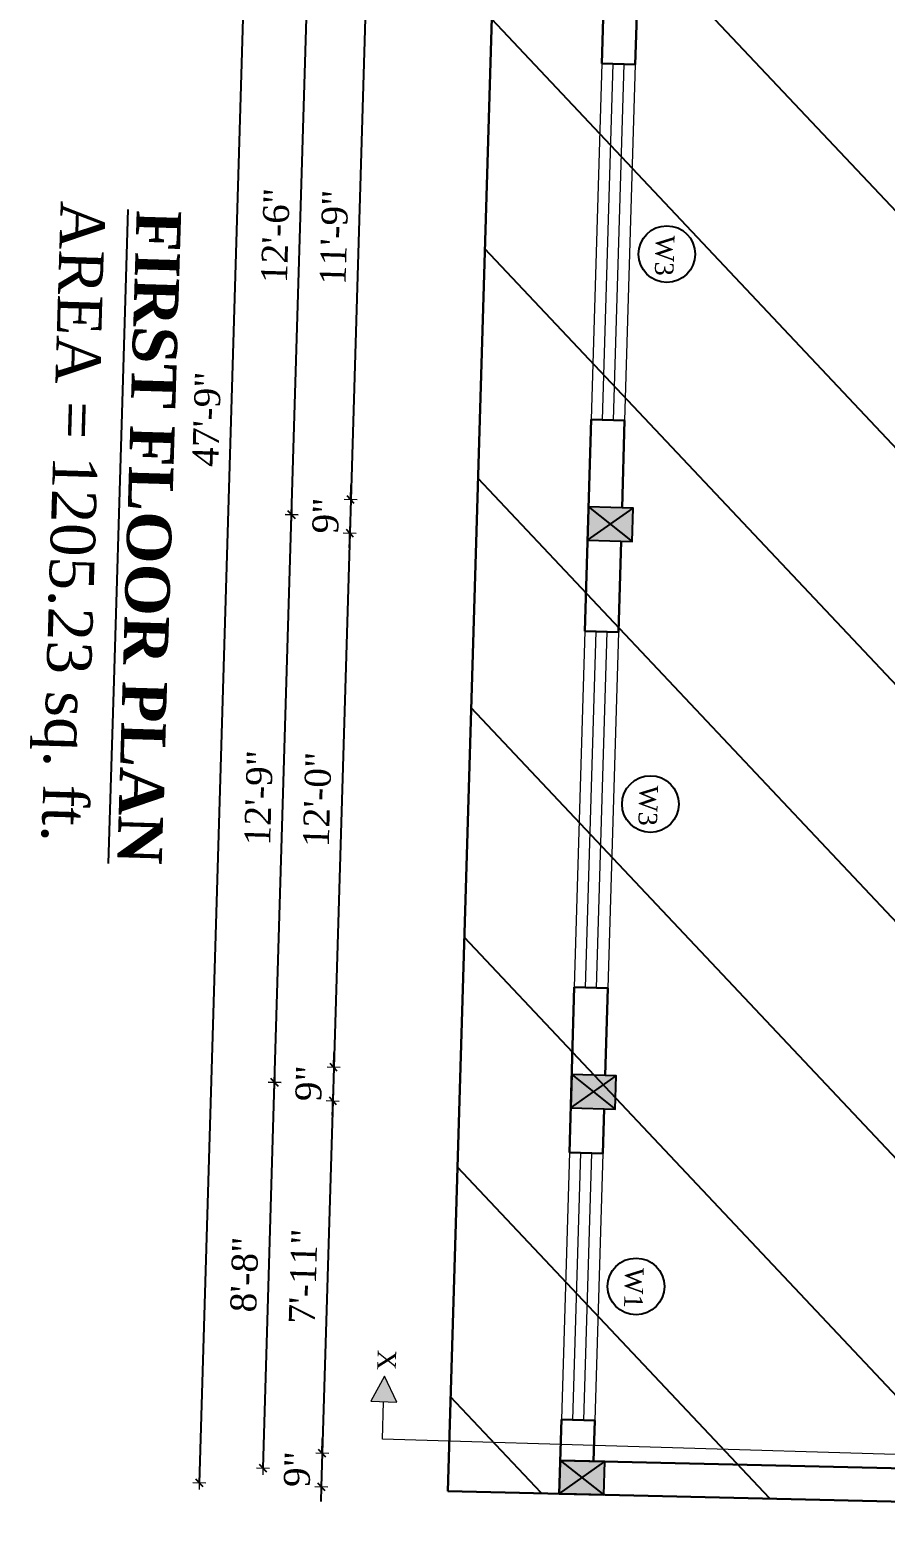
# Model space of a CAD drawing. Header units: inches. Extents: x 4069 to 291496, y -47643 to 12535.
# Drawn here: x 135626.5 to 135856.9, y -17667 to -17264.2 of the extents above; entities that cross this region are included whole.
import ezdxf

# ---------------------------------------------------------------- set-up
doc = ezdxf.new("R2010")
doc.units = ezdxf.units.IN
doc.header["$LTSCALE"] = 5
doc.header["$MEASUREMENT"] = 0
for name, color, linetype, lineweight in [('A-WALL', 7, 'Continuous', 9), ('Dimension', 7, 'Continuous', 18), ('Dw', 2, 'Continuous', 18)]:
    doc.layers.add(name, color=color, linetype=linetype, lineweight=lineweight)
doc.layers.add('dim line', color=7, linetype='Continuous', lineweight=15, true_color=0xfab2b2)
doc.layers.add('TEXT', color=6, linetype='Continuous')
doc.layers.add('WALL', color=7, linetype='Continuous')
doc.styles.add('ordinary', font='times.ttf')
doc.dimstyles.new('Copy of 96', dxfattribs={"dimtxt": 7, "dimasz": 4, "dimexe": 0.5, "dimexo": 0.5, "dimgap": 3, "dimtad": 1, "dimdec": 1, "dimzin": 11, "dimdsep": 46, "dimlunit": 4, "dimtxsty": 'ordinary', "dimblk": 'OBLIQUE', "dimcen": 0.09, "dimse1": 1, "dimse2": 1, "dimclrt": 6, "dimazin": 0, "dimtfac": 1, "dimtdec": 1, "dimtix": 1, "dimtmove": 2, "dimatfit": 3, "dimldrblk": 'leader', "dimfxl": 0.5, "dimfxlon": 1, "dimtolj": 1, "dimtzin": 0, "dimarcsym": 0})

# ---------------------------------------------------------------- blocks, each defined once
blk = doc.blocks.new('C1a')
at = {"color": 1, "ltscale": 5}
for p, q in [((18657.75, 4625.76), (18648.75, 4625.76)), ((18648.75, 4625.76), (18648.82, 4613.76)), ((18657.82, 4613.76), (18657.75, 4625.76)), ((18648.82, 4613.76), (18657.82, 4613.76))]:
    blk.add_line(p, q, dxfattribs=at)
blk = doc.blocks.new('x-x')
at = {"ltscale": 5}
for points in [[(11364.03, -701.52), (11364.03, -694.51), (11357.15, -698.09)], [(11364.03, -1135.52), (11364.03, -1128.51), (11357.15, -1132.09)]]:
    blk.add_hatch(color=256, dxfattribs=at).paths.add_polyline_path(points)
for p, q in [((11364.03, -694.51), (11357.15, -698.09)), ((11364.03, -701.52), (11364.03, -694.51)), ((11357.15, -698.09), (11364.03, -701.52)), ((11374.13, -698.09), (11364.03, -698.09)), ((11374.13, -698.09), (11374.13, -1132.09)), ((11364.03, -1128.51), (11357.15, -1132.09)), ((11364.03, -1135.52), (11364.03, -1128.51)), ((11357.15, -1132.09), (11364.03, -1135.52)), ((11374.13, -1132.09), (11364.03, -1132.09))]:
    blk.add_line(p, q, dxfattribs=at)
at = {"layer": 'A-WALL', "color": 1, "ltscale": 5}
blk.add_line((11374.13, -1120.09), (11374.13, -1132.09), dxfattribs=at)
at = {"layer": 'TEXT', "style": 'ordinary'}
for p in [(11350.08, -700.97), (11350.08, -1134.1)]:
    blk.add_text('X', height=5, dxfattribs=at).set_placement(p)
blk = doc.blocks.new('oblique')
at = {"color": 0, "lineweight": -2}
blk.add_line((0.25, 0.25), (-0.25, -0.25), dxfattribs=at)
at = {"layer": 'dim line', "lineweight": 9}
for p, q in [((-0.4375, 0), (0.4375, 0)), ((0, 0.4375), (0, -0.4375))]:
    blk.add_line(p, q, dxfattribs=at)
blk = doc.blocks.new('*D3702')
at = {"layer": 'A-WALL', "color": 0, "lineweight": -2, "ltscale": 50, "transparency": 16777216}
blk.add_line((135689.31, -17651.63), (135692.41, -17547.68), dxfattribs=at)
at = {"layer": 'Defpoints', "color": 0, "ltscale": 50, "transparency": 16777216}
for p in [(135692.41, -17547.68), (135772.31, -17550.06), (135769.2, -17654.02)]:
    blk.add_point(p, dxfattribs=at)
at = {"layer": 'A-WALL', "color": 0, "lineweight": -2, "ltscale": 50, "transparency": 16777216, "xscale": 4, "yscale": 4, "zscale": 4}
for p, rotation in [((135692.41, -17547.68), 88.28998542812828), ((135689.31, -17651.63), 268.2899854281283)]:
    blk.add_blockref('oblique', p, dxfattribs=dict(at, rotation=rotation))
at = {"layer": 'A-WALL', "color": 6, "ltscale": 50, "transparency": 16777216, "insert": (135684.3, -17599.46), "char_height": 7, "attachment_point": 5, "rotation": 88.29, "style": 'ordinary'}
blk.add_mtext('\\A1;8\'-8"', dxfattribs=at)
blk = doc.blocks.new('_OBLIQUE')
at = {"color": 0, "linetype": 'ByBlock'}
blk.add_line((-0.5, -0.5), (0.5, 0.5), dxfattribs=at)
blk = doc.blocks.new('leader')
at = {"layer": 'Dimension'}
for p, q in [((0, -4.33), (0, 4.33)), ((-4.42, 0), (4.42, 0))]:
    blk.add_line(p, q, dxfattribs=at)
blk = doc.blocks.new('*D3703')
at = {"layer": 'A-WALL', "color": 0, "lineweight": -2, "ltscale": 50, "transparency": 16777216}
blk.add_line((135692.41, -17547.68), (135696.98, -17394.75), dxfattribs=at)
at = {"layer": 'Defpoints', "color": 0, "ltscale": 50, "transparency": 16777216}
for p in [(135696.98, -17394.75), (135776.87, -17397.13), (135772.31, -17550.06)]:
    blk.add_point(p, dxfattribs=at)
at = {"layer": 'A-WALL', "color": 0, "lineweight": -2, "ltscale": 50, "transparency": 16777216, "xscale": 4, "yscale": 4, "zscale": 4}
for p, rotation in [((135696.98, -17394.75), 88.2899854288913), ((135692.41, -17547.68), 268.2899854288913)]:
    blk.add_blockref('oblique', p, dxfattribs=dict(at, rotation=rotation))
at = {"layer": 'A-WALL', "color": 6, "ltscale": 50, "transparency": 16777216, "insert": (135688.13, -17471.02), "char_height": 7, "attachment_point": 5, "rotation": 88.29, "style": 'ordinary'}
blk.add_mtext('\\A1;12\'-9"', dxfattribs=at)
blk = doc.blocks.new('*D3704')
at = {"layer": 'A-WALL', "color": 0, "lineweight": -2, "ltscale": 50, "transparency": 16777216}
blk.add_line((135696.98, -17394.75), (135701.46, -17244.81), dxfattribs=at)
at = {"layer": 'Defpoints', "color": 0, "ltscale": 50, "transparency": 16777216}
for p in [(135701.46, -17244.81), (135781.35, -17247.2), (135776.87, -17397.13)]:
    blk.add_point(p, dxfattribs=at)
at = {"layer": 'A-WALL', "color": 0, "lineweight": -2, "ltscale": 50, "transparency": 16777216, "xscale": 4, "yscale": 4, "zscale": 4}
for p, rotation in [((135701.46, -17244.81), 88.2899854288913), ((135696.98, -17394.75), 268.2899854288913)]:
    blk.add_blockref('oblique', p, dxfattribs=dict(at, rotation=rotation))
at = {"layer": 'A-WALL', "color": 6, "ltscale": 50, "transparency": 16777216, "insert": (135692.66, -17319.58), "char_height": 7, "attachment_point": 5, "rotation": 88.29, "style": 'ordinary'}
blk.add_mtext('\\A1;12\'-6"', dxfattribs=at)
blk = doc.blocks.new('*D3706')
at = {"layer": 'A-WALL', "color": 0, "lineweight": -2, "ltscale": 50, "transparency": 16777216}
blk.add_line((135672.16, -17655.62), (135689.26, -17082.88), dxfattribs=at)
at = {"layer": 'Defpoints', "color": 0, "ltscale": 50, "transparency": 16777216}
for p in [(135689.26, -17082.88), (135786.17, -17085.77), (135769.07, -17658.52)]:
    blk.add_point(p, dxfattribs=at)
at = {"layer": 'A-WALL', "color": 0, "lineweight": -2, "ltscale": 50, "transparency": 16777216, "xscale": 4, "yscale": 4, "zscale": 4}
for p, rotation in [((135689.26, -17082.88), 88.2899854288913), ((135672.16, -17655.62), 268.2899854288913)]:
    blk.add_blockref('oblique', p, dxfattribs=dict(at, rotation=rotation))
at = {"layer": 'A-WALL', "color": 6, "ltscale": 50, "transparency": 16777216, "insert": (135674.14, -17369.05), "char_height": 7, "attachment_point": 5, "rotation": 88.29, "style": 'ordinary'}
blk.add_mtext('\\A1;47\'-9"', dxfattribs=at)
blk = doc.blocks.new('*D3714')
at = {"layer": 'A-WALL', "color": 0, "lineweight": -2, "ltscale": 50, "transparency": 16777216}
blk.add_line((135806.7, -17052), (136138.82, -17253.92), dxfattribs=at)
at = {"layer": 'Defpoints', "color": 0, "ltscale": 50, "transparency": 16777216}
for p in [(135786.17, -17085.77), (136138.82, -17253.92), (136118.29, -17287.69)]:
    blk.add_point(p, dxfattribs=at)
at = {"layer": 'A-WALL', "color": 0, "lineweight": -2, "ltscale": 50, "transparency": 16777216, "xscale": 4, "yscale": 4, "zscale": 4}
for p, rotation in [((135806.7, -17052), 148.7014709224075), ((136138.82, -17253.92), 328.7014709224075)]:
    blk.add_blockref('oblique', p, dxfattribs=dict(at, rotation=rotation))
at = {"layer": 'A-WALL', "color": 6, "ltscale": 50, "transparency": 16777216, "insert": (135976.17, -17147.35), "char_height": 7, "attachment_point": 5, "rotation": 328.7015, "style": 'ordinary'}
blk.add_mtext('\\A1;32\'-5"', dxfattribs=at)
blk = doc.blocks.new('*D3729')
at = {"layer": 'A-WALL', "color": 0, "lineweight": -2, "ltscale": 50, "transparency": 16777216}
blk.add_line((135717.12, -17249.78), (135712.91, -17390.72), dxfattribs=at)
at = {"layer": 'Defpoints', "color": 0, "ltscale": 50, "transparency": 16777216}
for p in [(135781.21, -17251.7), (135712.91, -17390.72), (135777.01, -17392.63)]:
    blk.add_point(p, dxfattribs=at)
at = {"layer": 'A-WALL', "color": 0, "lineweight": -2, "ltscale": 50, "transparency": 16777216, "xscale": 4, "yscale": 4, "zscale": 4}
for p, rotation in [((135717.12, -17249.78), 88.28998542889127), ((135712.91, -17390.72), 268.2899854288913)]:
    blk.add_blockref('oblique', p, dxfattribs=dict(at, rotation=rotation))
at = {"layer": 'A-WALL', "color": 6, "ltscale": 50, "transparency": 16777216, "insert": (135708.44, -17320.06), "char_height": 7, "attachment_point": 5, "rotation": 88.29, "style": 'ordinary'}
blk.add_mtext('\\A1;11\'-9"', dxfattribs=at)
blk = doc.blocks.new('*D3730')
at = {"layer": 'A-WALL', "color": 0, "lineweight": -2, "ltscale": 50, "transparency": 16777216}
for p, q in [((135712.91, -17390.72), (135713.03, -17386.72)), ((135712.91, -17390.72), (135712.64, -17399.72)), ((135712.64, -17399.72), (135712.52, -17403.71))]:
    blk.add_line(p, q, dxfattribs=at)
at = {"layer": 'Defpoints', "color": 0, "ltscale": 50, "transparency": 16777216}
for p in [(135777.01, -17392.63), (135712.64, -17399.72), (135776.74, -17401.63)]:
    blk.add_point(p, dxfattribs=at)
at = {"layer": 'A-WALL', "color": 0, "lineweight": -2, "ltscale": 50, "transparency": 16777216, "xscale": 4, "yscale": 4, "zscale": 4}
for p, rotation in [((135712.91, -17390.72), 268.2899854288913), ((135712.64, -17399.72), 88.2899854288913)]:
    blk.add_blockref('oblique', p, dxfattribs=dict(at, rotation=rotation))
at = {"layer": 'A-WALL', "color": 6, "ltscale": 50, "transparency": 16777216, "insert": (135706.21, -17395.02), "char_height": 7, "attachment_point": 5, "rotation": 88.29, "style": 'ordinary'}
blk.add_mtext('\\A1;9"', dxfattribs=at)
blk = doc.blocks.new('*D3731')
at = {"layer": 'A-WALL', "color": 0, "lineweight": -2, "ltscale": 50, "transparency": 16777216}
blk.add_line((135712.64, -17399.72), (135708.34, -17543.65), dxfattribs=at)
at = {"layer": 'Defpoints', "color": 0, "ltscale": 50, "transparency": 16777216}
for p in [(135776.74, -17401.63), (135708.34, -17543.65), (135772.44, -17545.57)]:
    blk.add_point(p, dxfattribs=at)
at = {"layer": 'A-WALL', "color": 0, "lineweight": -2, "ltscale": 50, "transparency": 16777216, "xscale": 4, "yscale": 4, "zscale": 4}
for p, rotation in [((135712.64, -17399.72), 88.28998542889127), ((135708.34, -17543.65), 268.2899854288913)]:
    blk.add_blockref('oblique', p, dxfattribs=dict(at, rotation=rotation))
at = {"layer": 'A-WALL', "color": 6, "ltscale": 50, "transparency": 16777216, "insert": (135703.93, -17471.49), "char_height": 7, "attachment_point": 5, "rotation": 88.29, "style": 'ordinary'}
blk.add_mtext('\\A1;12\'-0"', dxfattribs=at)
blk = doc.blocks.new('*D3732')
at = {"layer": 'A-WALL', "color": 0, "lineweight": -2, "ltscale": 50, "transparency": 16777216}
for p, q in [((135708.34, -17543.65), (135708.46, -17539.65)), ((135708.34, -17543.65), (135708.07, -17552.65)), ((135708.07, -17552.65), (135707.95, -17556.65))]:
    blk.add_line(p, q, dxfattribs=at)
at = {"layer": 'Defpoints', "color": 0, "ltscale": 50, "transparency": 16777216}
for p in [(135772.44, -17545.57), (135708.07, -17552.65), (135772.17, -17554.56)]:
    blk.add_point(p, dxfattribs=at)
at = {"layer": 'A-WALL', "color": 0, "lineweight": -2, "ltscale": 50, "transparency": 16777216, "xscale": 4, "yscale": 4, "zscale": 4}
for p, rotation in [((135708.34, -17543.65), 268.2899854288913), ((135708.07, -17552.65), 88.2899854288913)]:
    blk.add_blockref('oblique', p, dxfattribs=dict(at, rotation=rotation))
at = {"layer": 'A-WALL', "color": 6, "ltscale": 50, "transparency": 16777216, "insert": (135701.64, -17547.95), "char_height": 7, "attachment_point": 5, "rotation": 88.29, "style": 'ordinary'}
blk.add_mtext('\\A1;9"', dxfattribs=at)
blk = doc.blocks.new('*D3733')
at = {"layer": 'A-WALL', "color": 0, "lineweight": -2, "ltscale": 50, "transparency": 16777216}
blk.add_line((135708.07, -17552.65), (135705.24, -17647.61), dxfattribs=at)
at = {"layer": 'Defpoints', "color": 0, "ltscale": 50, "transparency": 16777216}
for p in [(135772.17, -17554.56), (135705.24, -17647.61), (135769.34, -17649.52)]:
    blk.add_point(p, dxfattribs=at)
at = {"layer": 'A-WALL', "color": 0, "lineweight": -2, "ltscale": 50, "transparency": 16777216, "xscale": 4, "yscale": 4, "zscale": 4}
for p, rotation in [((135708.07, -17552.65), 88.28998542889127), ((135705.24, -17647.61), 268.2899854288913)]:
    blk.add_blockref('oblique', p, dxfattribs=dict(at, rotation=rotation))
at = {"layer": 'A-WALL', "color": 6, "ltscale": 50, "transparency": 16777216, "insert": (135700.09, -17599.93), "char_height": 7, "attachment_point": 5, "rotation": 88.29, "style": 'ordinary'}
blk.add_mtext('\\A1;7\'-11"', dxfattribs=at)
blk = doc.blocks.new('*D3734')
at = {"layer": 'A-WALL', "color": 0, "lineweight": -2, "ltscale": 50, "transparency": 16777216}
for p, q in [((135705.24, -17647.61), (135705.36, -17643.61)), ((135705.24, -17647.61), (135704.97, -17656.6)), ((135704.97, -17656.6), (135704.85, -17660.6))]:
    blk.add_line(p, q, dxfattribs=at)
at = {"layer": 'Defpoints', "color": 0, "ltscale": 50, "transparency": 16777216}
for p in [(135769.34, -17649.52), (135704.97, -17656.6), (135769.07, -17658.52)]:
    blk.add_point(p, dxfattribs=at)
at = {"layer": 'A-WALL', "color": 0, "lineweight": -2, "ltscale": 50, "transparency": 16777216, "xscale": 4, "yscale": 4, "zscale": 4}
for p, rotation in [((135705.24, -17647.61), 268.2899854288913), ((135704.97, -17656.6), 88.2899854288913)]:
    blk.add_blockref('oblique', p, dxfattribs=dict(at, rotation=rotation))
at = {"layer": 'A-WALL', "color": 6, "ltscale": 50, "transparency": 16777216, "insert": (135698.54, -17651.91), "char_height": 7, "attachment_point": 5, "rotation": 88.29, "style": 'ordinary'}
blk.add_mtext('\\A1;9"', dxfattribs=at)

msp = doc.modelspace()

# ---------------------------------------------------------------- hatches: boundary and pattern name
at = {"layer": 'WALL', "linetype": 'ByBlock', "ltscale": 5, "true_color": 0xf8991e}
h = msp.add_hatch(dxfattribs=at)
h.set_pattern_fill('ANSI31', color=30, scale=350, angle=268.2899854)
h.set_pattern_definition([(313.29, (138587.713, -9872.655), (31.8453, 29.99899), [])])
h.paths.add_polyline_path([(135756.6886, -17067.84895), (136135.97627, -17298.44614), (136124.97485, -17666.95059), (135739.08141, -17657.6206)])
h = msp.add_hatch(color=30, dxfattribs=at)
h.dxf.hatch_style = 1
h.paths.add_polyline_path([(135782.86879, -17397.31125), (135777.00575, -17392.63421), (135776.73718, -17401.6302)])
h.paths.add_polyline_path([(135776.73718, -17401.6302), (135788.73183, -17401.98829), (135782.86879, -17397.31125)])
h.paths.add_polyline_path([(135782.86879, -17397.31125), (135788.73183, -17401.98829), (135789.0004, -17392.9923)])
h.paths.add_polyline_path([(135789.0004, -17392.9923), (135777.00575, -17392.63421), (135782.86879, -17397.31125)])
h = msp.add_hatch(color=30, dxfattribs=at)
h.dxf.hatch_style = 1
h.paths.add_polyline_path([(135778.30312, -17550.24311), (135772.44008, -17545.56607), (135772.17151, -17554.56206)])
h.paths.add_polyline_path([(135772.17151, -17554.56206), (135784.16617, -17554.92016), (135778.30312, -17550.24311)])
h.paths.add_polyline_path([(135778.30312, -17550.24311), (135784.16617, -17554.92016), (135784.43474, -17545.92416)])
h.paths.add_polyline_path([(135784.43474, -17545.92416), (135772.44008, -17545.56607), (135778.30312, -17550.24311)])
h = msp.add_hatch(color=30, dxfattribs=at)
h.dxf.hatch_style = 1
h.paths.add_polyline_path([(135769.06805, -17658.51583), (135775.20077, -17654.15991), (135769.33662, -17649.51967)])
h.paths.add_polyline_path([(135769.06805, -17658.51583), (135781.06491, -17658.80015), (135775.20077, -17654.15991)])
h.paths.add_polyline_path([(135781.06491, -17658.80015), (135781.33348, -17649.80399), (135775.20077, -17654.15991)])
h.paths.add_polyline_path([(135775.20077, -17654.15991), (135781.33348, -17649.80399), (135769.33662, -17649.51967)])

# ---------------------------------------------------------------- linework, layer by layer
at = {"color": 1, "ltscale": 5}
for p, q in [((135777.00575, -17392.63421), (135788.73183, -17401.98829)), ((135776.73718, -17401.6302), (135789.0004, -17392.9923)), ((135772.44008, -17545.56607), (135784.16617, -17554.92016)), ((135772.17151, -17554.56206), (135784.43474, -17545.92416)), ((135769.06805, -17658.51583), (135781.33348, -17649.80399)), ((135769.33662, -17649.51967), (135781.06491, -17658.80015))]:
    msp.add_line(p, q, dxfattribs=at)
at = {"layer": 'A-WALL', "lineweight": 30}
for p, q in [((135756.6886, -17067.84895), (135739.0759, -17657.80504)), ((135782.21299, -17218.21201), (135780.57174, -17273.18751)), ((135790.20931, -17251.96557), (135789.56773, -17273.45608)), ((135780.57174, -17273.18751), (135789.56773, -17273.45608)), ((135777.70701, -17369.14476), (135776.00607, -17426.11938)), ((135777.70701, -17369.14476), (135786.703, -17369.41333)), ((135786.703, -17369.41333), (135786.00174, -17392.90278)), ((135785.73317, -17401.89877), (135785.00206, -17426.38794)), ((135776.00607, -17426.11938), (135785.00206, -17426.38794)), ((135773.14134, -17522.07662), (135771.81342, -17566.5568)), ((135773.14134, -17522.07662), (135782.13733, -17522.34519)), ((135782.13733, -17522.34519), (135781.43607, -17545.83464)), ((135781.1675, -17554.83063), (135780.80941, -17566.82537)), ((135771.81342, -17566.5568), (135780.80941, -17566.82537)), ((135769.66487, -17638.52474), (135769.06805, -17658.51583)), ((135769.66487, -17638.52474), (135778.66086, -17638.79331)), ((135778.66086, -17638.79331), (135778.27859, -17649.73159)), ((135769.33662, -17649.51967), (135912.29919, -17652.90779)), ((135739.0759, -17657.80504), (136124.97485, -17666.95059))]:
    msp.add_line(p, q, dxfattribs=at)
at = {"layer": 'Dw', "color": 3}
for p, q in [((135780.57174, -17273.18751), (135777.70701, -17369.14476)), ((135780.70567, -17369.23428), (135783.5704, -17273.27704)), ((135783.70433, -17369.32381), (135786.56907, -17273.36656)), ((135789.56773, -17273.45608), (135786.703, -17369.41333)), ((135776.00607, -17426.11938), (135773.14134, -17522.07662)), ((135776.14, -17522.16615), (135779.00474, -17426.2089)), ((135779.13867, -17522.25567), (135782.0034, -17426.29842)), ((135785.00206, -17426.38794), (135782.13733, -17522.34519)), ((135771.8141, -17566.53392), (135769.66555, -17638.50185)), ((135774.81288, -17566.62344), (135772.66433, -17638.59138)), ((135777.81155, -17566.71297), (135775.663, -17638.6809)), ((135777.81155, -17566.71297), (135775.663, -17638.6809)), ((135780.80941, -17566.82537), (135778.66086, -17638.79331))]:
    msp.add_line(p, q, dxfattribs=at)
at = {"layer": 'TEXT'}
for centre in [(135798.07107, -17324.55882), (135793.64781, -17472.72042), (135789.7685, -17602.6621)]:
    msp.add_circle(centre, 7.64038, dxfattribs=at)
at = {"layer": 'WALL', "color": 2, "linetype": 'ByBlock', "ltscale": 5}
for points in [[(135777.00575, -17392.63421), (135776.73718, -17401.6302), (135788.73183, -17401.98829), (135789.0004, -17392.9923)], [(135772.44008, -17545.56607), (135772.17151, -17554.56206), (135784.16617, -17554.92016), (135784.43474, -17545.92416)], [(135781.33348, -17649.80399), (135769.33662, -17649.51967), (135769.06805, -17658.51583), (135781.06491, -17658.80015)]]:
    msp.add_lwpolyline(points, close=True, dxfattribs=at)

# ---------------------------------------------------------------- block references
at = {"layer": 'A-WALL', "color": 1, "rotation": 268.2899854281387}
msp.add_blockref('x-x', (137192.48759, -6308.5208), dxfattribs=at)
at = {"layer": 'WALL', "color": 2, "linetype": 'ByBlock', "ltscale": 5, "rotation": 268.2899854281387}
msp.add_blockref('C1a', (131714.13069, 1128.67328), dxfattribs=at)

# ---------------------------------------------------------------- texts
at = {"layer": 'TEXT', "style": 'ordinary'}
for s, p in [('W3', (135795.1585, -17319.43663)), ('W3', (135790.73525, -17467.59823)), ('W1', (135786.85594, -17597.5399))]:
    msp.add_text(s, height=5, rotation=268.2903735, dxfattribs=at).set_placement(p)
at = {"layer": 'TEXT', "char_height": 12, "width": 219.8150831, "attachment_point": 8, "rotation": 268.2895973, "style": 'ordinary'}
for s, insert in [('AREA = 1205.23 sq. ft.', (135628.33939, -17396.38491)), ('{\\fTimes New Roman|b1|i0|c0|p18;\\LFIRST FLOOR PLAN}', (135652.46238, -17400.69145))]:
    msp.add_mtext(s, dxfattribs=dict(at, insert=insert))

# ---------------------------------------------------------------- dimensions: what is measured, and where the dimension line sits
at = {"layer": 'A-WALL', "ltscale": 50}
for p1, p2, distance, picture, middle in [((135786.16692, -17085.77101), (136118.28928, -17287.6929), 39.52759, '*D3714', (135976.17077, -17147.35091)), ((135769.20234, -17654.01775), (135772.3058, -17550.06407), 79.92751, '*D3702', (135684.30451, -17599.46002))]:
    dim = msp.add_aligned_dim(p1=p1, p2=p2, distance=distance, dimstyle='Copy of 96', override={"dimdec": 0, "dimblk": 'oblique', "dimtdec": 0, "dimarcsym": 1}, dxfattribs=at)
    dim.commit()
    dim.dimension.update_dxf_attribs({"geometry": picture, "text_midpoint": middle})
for base, p1, p2, picture, middle in [((135689.25737, -17082.87785), (135769.06805, -17658.51583), (135786.16692, -17085.77101), '*D3706', (135674.14021, -17369.05419)), ((135701.45569, -17244.81389), (135776.87146, -17397.1322), (135781.34761, -17247.19901), '*D3704', (135692.65997, -17319.58472)), ((135712.90746, -17390.7206), (135781.21332, -17251.697), (135777.00575, -17392.63421), '*D3729', (135708.44351, -17320.05592)), ((135712.63889, -17399.71659), (135777.00575, -17392.63421), (135776.73718, -17401.6302), '*D3730', (135706.20544, -17395.02252)), ((135696.97954, -17394.74709), (135772.3058, -17550.06407), (135776.87146, -17397.1322), '*D3703', (135688.12898, -17471.01695)), ((135708.34179, -17543.65247), (135776.73718, -17401.6302), (135772.44008, -17545.56607), '*D3731', (135703.9327, -17471.48876)), ((135708.07322, -17552.64846), (135772.44008, -17545.56607), (135772.17151, -17554.56206), '*D3732', (135701.63978, -17547.95439)), ((135705.23833, -17647.60607), (135772.17151, -17554.56206), (135769.33662, -17649.51967), '*D3733', (135700.08805, -17599.93119)), ((135704.96976, -17656.60223), (135769.33662, -17649.51967), (135769.06805, -17658.51583), '*D3734', (135698.53632, -17651.90807))]:
    dim = msp.add_linear_dim(base=base, p1=p1, p2=p2, angle=268.2899854, dimstyle='Copy of 96', override={"dimdec": 0, "dimblk": 'oblique', "dimtdec": 0, "dimarcsym": 1}, dxfattribs=at)
    dim.commit()
    dim.dimension.update_dxf_attribs({"geometry": picture, "text_midpoint": middle})

doc.saveas('drawing.dxf')
